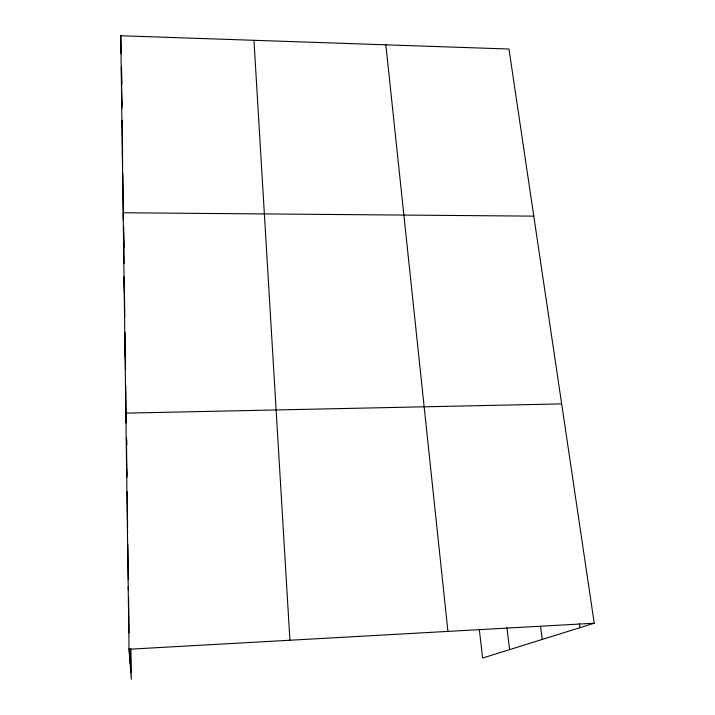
<?xml version="1.0" encoding="UTF-8"?>
<svg xmlns="http://www.w3.org/2000/svg" width="715" height="715" viewBox="0 0 715 715"><rect width="100%" height="100%" fill="white"/><g stroke="black" fill="none" stroke-linecap="round" stroke-linejoin="round"><path stroke-width="1.07" d="M130.881 649.184L131.301 679.25L129.04 649.238L120.764 35.75L508.973 49.022L594.236 623.221L482.607 658.05L479.309 629.37M129.04 649.238L594.236 623.221M561.668 403.895L125.858 413.136L126.189 423.057M533.792 216.136L123.15 212.766L123.346 220.354M579.338 623.292L579.972 627.672M540.54 626.322L542.283 639.433M506.917 627.564L509.625 649.622M385.85 44.813L447.921 631.408M253.959 40.299L289.924 640.238M128.2 587.042L128.36 589.982M127.395 527.035L127.628 532.541M126.609 469.103L126.921 477.486M126.743 439.368L126.921 444.721M124.91 343.477L125.304 356.401M124.017 276.75L124.428 291.407M122.319 151.374L122.623 163.547M123.489 225.77L124.061 247.256M121.523 92.423L121.908 108.278M120.764 35.75L121.184 53.857M121.514 67.907L121.89 84.156M130.443 649.032L130.765 672.082M129.907 649.041L130.103 663.341M121.38 67.076L121.908 105.9M122.104 120.308L122.614 157.997M122.828 173.522L123.338 211.256M123.552 226.798L124.053 263.558M124.258 279.154L124.767 316.745M124.982 332.162L125.491 369.727M125.697 385.278L126.197 421.939M126.412 437.473L126.921 475.198M127.145 491.759L127.619 527.035M127.86 544.624L128.343 579.749M128.575 597.374L129.058 633.061M129.272 648.666L129.335 653.135"/></g></svg>
